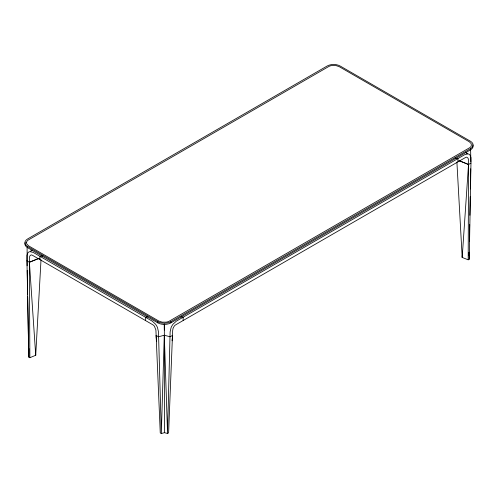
<?xml version="1.0" encoding="UTF-8"?>
<svg xmlns="http://www.w3.org/2000/svg" width="498" height="498" viewBox="0 0 498 498"><rect width="100%" height="100%" fill="white"/><g stroke="black" fill="none" stroke-linecap="round" stroke-linejoin="round"><path stroke-width="0.75" d="M456.896 162.055L462.194 257.454L468.188 259.813L468.518 164.502C467.834 162.572 469.664 158.277 466.906 157.225A4.003 2.309 -60 0 0 465.418 157.555L175.663 324.845A4.003 2.309 -60 0 0 174.169 326.234L173.092 328.25L172.669 330.442L168.61 432.849L167.552 433.465L164.421 432.669L161.315 433.54L160.256 432.93L155.911 330.087L154.43 326.234A4.003 2.309 60 0 0 152.942 324.845L32.488 255.306A4.003 2.309 60 0 0 31.001 254.97C28.243 256.028 30.079 260.317 29.388 262.247L29.855 357.72L35.719 355.261L41.01 259.807M164.328 324.13L164.421 432.669M29.855 357.72L28.797 357.11L28.865 348.612M28.716 348.083L28.66 353.505L27.683 296.827M468.188 259.813L469.247 259.203L470.965 163.089L470.921 157.455L469.981 155.034A9.3 5.366 -60 0 0 467.995 153.901L464.752 154.641L176.329 321.166L173.08 324.167A9.3 5.366 -60 0 0 171.094 327.597L170.117 331.892L167.552 433.465L164.303 335.241L158.482 336.779L156.042 335.372L156.59 341.541M469.172 252.505L469.11 255.605L469.085 252.511M469.371 241.648L469.689 224.592M469.863 215.292L470.212 196.685M470.355 188.935L470.735 168.778M470.859 161.8L470.604 148.983M462.381 254.347L462.194 257.454L468.518 164.502L470.965 163.089M172.09 340.769L172.557 335.372L170.117 336.779L164.303 335.241L161.315 433.54L158.482 331.892L157.505 327.597A9.3 5.366 60 0 0 155.519 324.167L152.276 321.166L33.154 252.393L29.911 251.646A9.3 5.366 60 0 0 27.925 252.785L26.985 255.206L26.948 260.84L28.797 357.11M27.11 247.606L27.147 265.77M27.595 246.479L157.835 321.671A9.207 5.316 0 0 0 170.858 321.671L470.405 148.728A9.207 5.316 0 0 0 470.405 141.208L340.165 66.016A9.207 5.316 0 0 0 327.142 66.016L27.595 238.959A9.207 5.316 0 0 0 27.595 246.479L27.595 247.68L157.835 322.872A9.207 5.316 0 0 0 170.858 322.872L470.405 149.929A9.207 5.316 0 0 0 472.789 144.794M39.068 258.319L29.388 262.247L26.948 260.84M39.336 258.207L29.388 262.247L35.719 355.261L35.619 353.723M42.809 255.866L39.971 256.327L39.971 259.452M147.701 316.865L145.46 317.232L145.46 320.357M455.01 158.103L457.942 158.576L457.942 161.701M180.942 316.871L183.139 317.232L183.139 320.357M459.212 160.686L468.518 164.502L458.845 160.574M465.929 152.4L467.373 153.77A6.393 5.223 0.6 0 0 465.929 152.388M27.228 270.426L27.645 294.499M469.178 252.212L469.247 259.203M164.272 324.13L164.296 329.184M164.296 329.626L164.296 330.056M470.405 148.728L470.405 149.929M170.858 321.671L170.858 322.872M157.835 321.671L157.835 322.872M27.595 247.68A9.207 5.316 0 0 1 25.211 242.545M26.556 242.258L26.743 243.97L28.685 245.9L158.831 321.042L162.174 322.162L166.133 322.156A7.868 4.544 0 0 0 168.884 321.372L469.888 147.589A7.868 4.544 0 0 0 471.251 146.001L471.257 143.717L469.315 141.781L339.169 66.645L335.826 65.524L331.867 65.531A7.868 4.544 0 0 0 329.116 66.315L28.112 240.098A7.868 4.544 0 0 0 26.749 241.686L26.556 242.258M31.044 250.911L30.776 251.204A6.393 5.223 0.6 0 1 31.044 250.924M31.648 250.376L31.337 250.637A6.393 5.223 0.6 0 1 31.984 250.152L31.648 250.376"/></g></svg>
